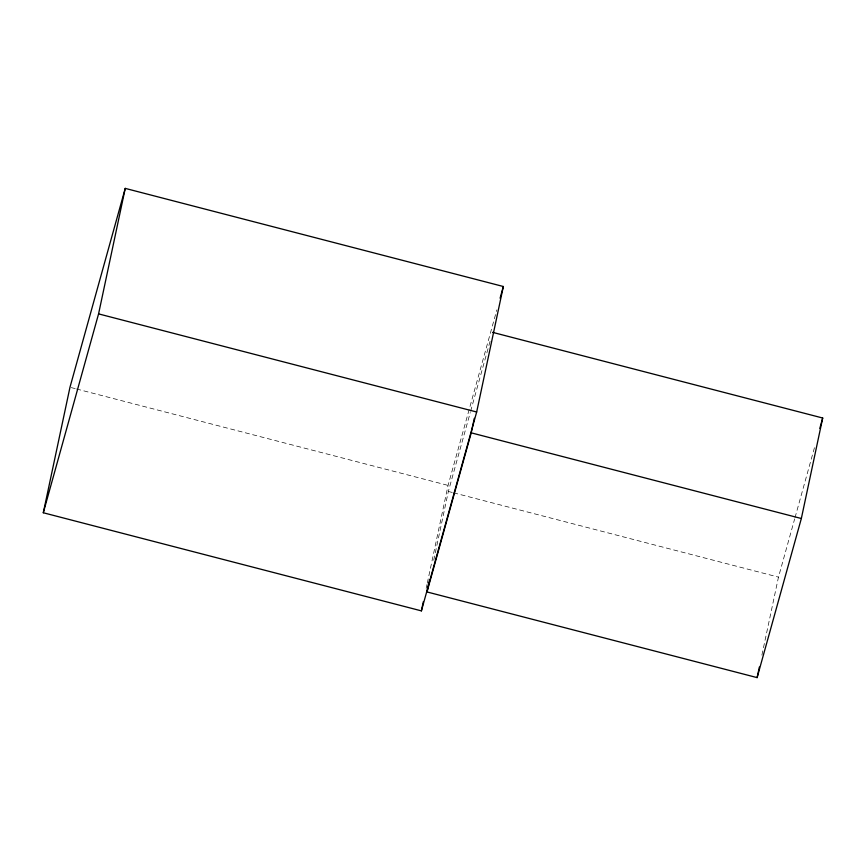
<?xml version="1.0" encoding="UTF-8"?>
<svg xmlns="http://www.w3.org/2000/svg" width="866" height="866" viewBox="0 0 866 866"><rect width="100%" height="100%" fill="white"/><g stroke="black" fill="none" stroke-linecap="round" stroke-linejoin="round"><path stroke-width="0.65" stroke-dasharray="4.33 3.25" d="M426.169 588.425L427.014 584.463M427.295 583.143L448.068 485.393L496.846 309.909M433.736 560.205L448.35 491.455L470.281 412.541M761.896 655.129L778.48 577.124L794.652 518.907M470.639 411.253L490.416 340.1M795.02 517.619L815.155 445.178M71.283 387.611L75.201 388.628M76.511 388.975L448.068 485.393M448.35 491.455L452.269 492.462M453.567 492.808L778.48 577.124"/><path stroke-width="1.3" d="M43.3 512.759L69.973 387.275L125.245 188.387L503.341 286.505L476.668 412L421.396 610.876L43.3 512.759L98.572 313.882L125.245 188.387M421.396 610.876L423.355 601.632M427.274 590.623L429.525 580.036M492.57 332.349L822.7 418.018L801.342 518.507L757.122 677.613L426.992 591.943L471.212 432.838L474.308 418.289M757.122 677.613L759.363 667.037M500.093 298.207L503.341 286.505M819.821 428.356L822.7 418.018M98.572 313.882L476.668 412M471.212 432.838L801.342 518.507"/></g></svg>
